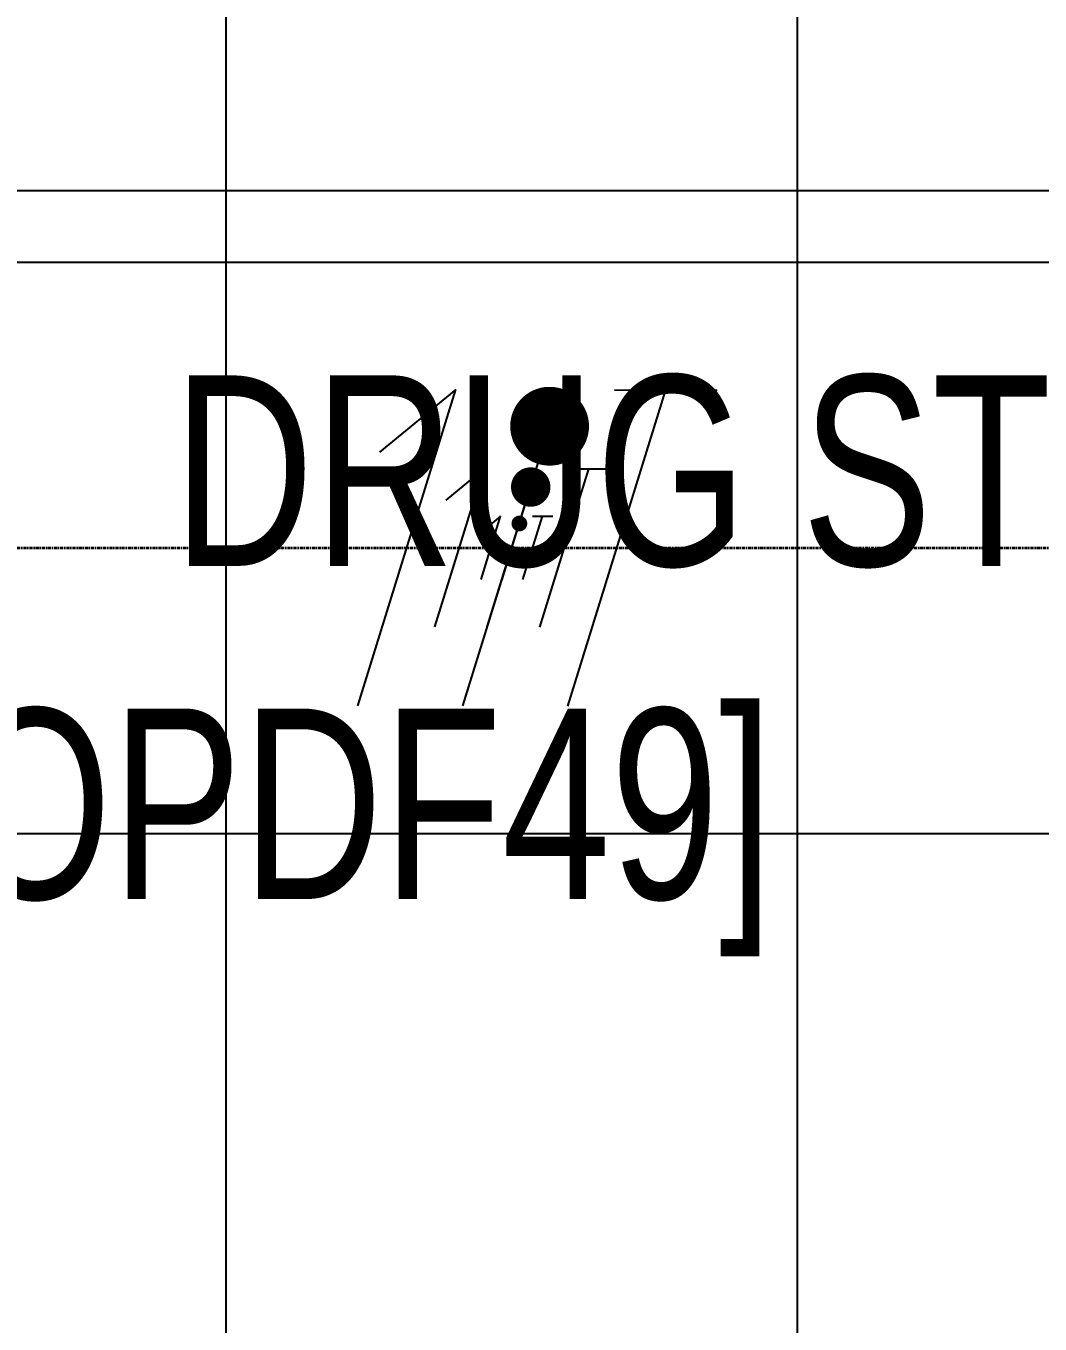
# Model space of a CAD drawing. Extents: x -12260 to 184725, y -29287 to 19916.
# Drawn here: x 36966 to 38031, y 6820 to 8183 of the extents above; entities that cross this region are included whole.
import ezdxf

# ---------------------------------------------------------------- set-up
doc = ezdxf.new("R2010")
doc.units = 0
doc.header["$LTSCALE"] = 0.25
doc.linetypes.add('DASHDOT', pattern=[25.4, 12.7, -6.35, 0, -6.35])
for name, color, linetype, lineweight in [('01-First Floor-FUR$0$72_EGR_BASE_TEXT', 252, 'Continuous', 5), ('01-First Floor-FUR$0$LOADING', 253, 'Continuous', 5), ('E-LITE-CLNG-CNDT', 6, 'DASHDOT', 35), ('E-POWR-WIRE', 6, 'Continuous', 25), ('E-POWR-WIRE @ 100', 6, 'Continuous', 25), ('E-POWR-WIRE @ 20', 6, 'Continuous', 25), ('E-POWR-WIRE @ 50', 6, 'Continuous', 25)]:
    doc.layers.add(name, color=color, linetype=linetype, lineweight=lineweight)
doc.layers.add('01-First Floor-FUR$0$FALSE CEILING', color=251, linetype='Continuous')
doc.styles.add('01-First Floor-FUR$0$X3G_ENTITY_9EC9', font='swisscl.ttf', dxfattribs={"height": 0.2})
doc.styles.add('01-First Floor-FUR$0$X3G_ENTITY_9F38', font='swisscl.ttf', dxfattribs={"height": 0.2})

# ---------------------------------------------------------------- blocks, each defined once
blk = doc.blocks.new('*U39')
for p, q in [((-1.617, -1.658), (-0.587, 1.663)), ((-0.587, 1.663), (-1.389, 1.004)), ((-0.515, -1.66), (0.515, 1.66)), ((0.587, -1.663), (1.617, 1.658)), ((1.078, 1.659), (2.157, 1.657))]:
    blk.add_line(p, q)
at = {"const_width": 0.414}
blk.add_lwpolyline([(0.19, 1.278, 1), (0.604, 1.277, 1)], format="xyb", close=True, dxfattribs=at)
blk = doc.blocks.new('*U903')
at = {"layer": 'E-POWR-WIRE @ 100', "xscale": 100, "yscale": 100, "zscale": 100}
blk.add_blockref('*U39', (37475.9, 7635.1), dxfattribs=at)
at = {"layer": 'E-POWR-WIRE @ 20', "xscale": 20, "yscale": 20, "zscale": 20}
blk.add_blockref('*U39', (37475.9, 7635.1), dxfattribs=at)
at = {"layer": 'E-POWR-WIRE @ 50', "xscale": 50, "yscale": 50, "zscale": 50}
blk.add_blockref('*U39', (37475.9, 7635.1), dxfattribs=at)
blk = doc.blocks.new('01-First Floor-FUR')
at = {"layer": '01-First Floor-FUR$0$FALSE CEILING', "linetype": 'Continuous'}
for p, q in [((37176, 5535), (37176, 8610)), ((37776, 5535), (37776, 8610)), ((35376, 7935), (39376, 7935)), ((35376, 7335), (39376, 7335))]:
    blk.add_line(p, q, dxfattribs=at)
at = {"layer": '01-First Floor-FUR$0$FALSE CEILING'}
blk.add_line((38776, 8010, -0.1), (36576, 8010, -0.1), dxfattribs=at)
at = {"layer": '01-First Floor-FUR$0$LOADING'}
blk.add_line((38776, 8010, -0.1), (36576, 8010, -0.1), dxfattribs=at)
at = {"layer": '01-First Floor-FUR$0$72_EGR_BASE_TEXT', "char_height": 200, "attachment_point": 2}
for s, insert, style in [('DRUG STORE', (37803.3, 7816.2, 0), '01-First Floor-FUR$0$X3G_ENTITY_9EC9'), ('[OPDF49]', (37294.8, 7466.4), '01-First Floor-FUR$0$X3G_ENTITY_9F38')]:
    blk.add_mtext(s, dxfattribs=dict(at, insert=insert, style=style))

msp = doc.modelspace()

# ---------------------------------------------------------------- linework, layer by layer
at = {"layer": 'E-LITE-CLNG-CNDT'}
msp.add_lwpolyline([(36575.9, 7635.1), (38375.9, 7635.1)], dxfattribs=at)

# ---------------------------------------------------------------- block references
msp.add_blockref('01-First Floor-FUR', (0, 0), dxfattribs=at)
at = {"layer": 'E-POWR-WIRE'}
msp.add_blockref('*U903', (0, 0), dxfattribs=at)

doc.saveas('drawing.dxf')
